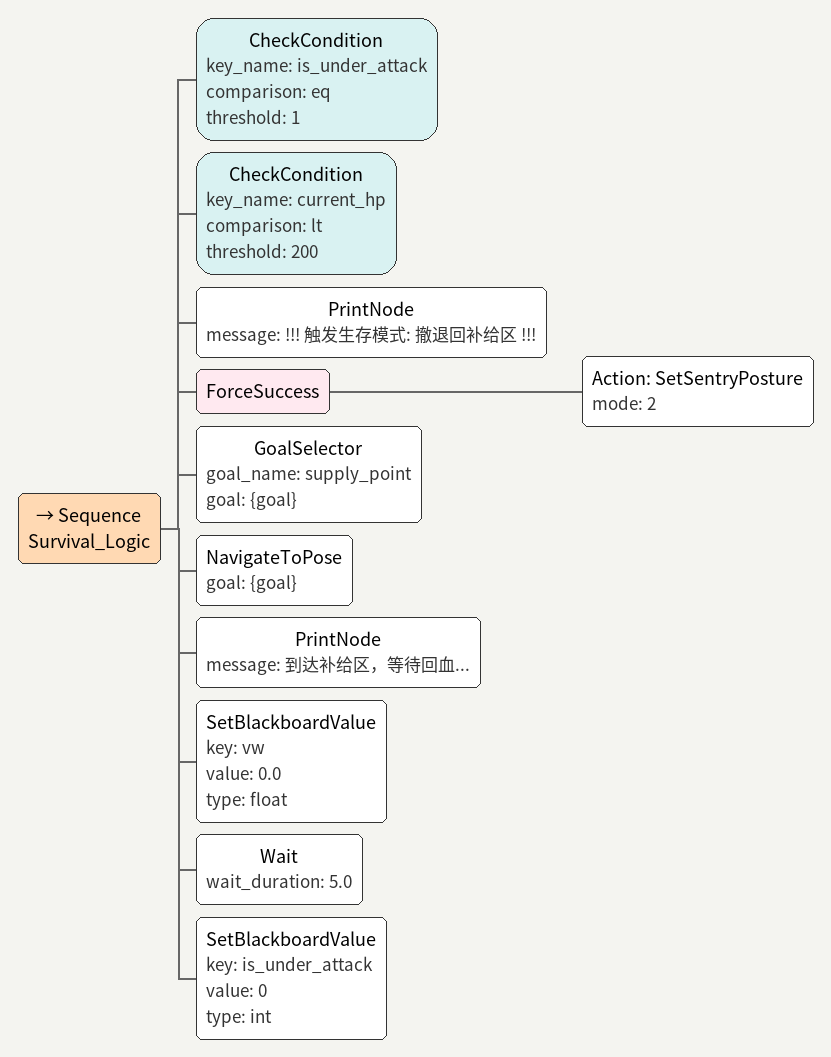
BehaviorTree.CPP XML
<Sequence name="Survival_Logic">
   <CheckCondition key_name="is_under_attack" comparison="eq" threshold="1"/>
   <CheckCondition key_name="current_hp" comparison="lt" threshold="200"/>

   <PrintNode message="!!! 触发生存模式: 撤退回补给区 !!!"/>
   <ForceSuccess><Action ID="SetSentryPosture" mode="2"/></ForceSuccess>

   <GoalSelector goal_name="supply_point" goal="{goal}"/>
   <NavigateToPose goal="{goal}"/>

   <PrintNode message="到达补给区，等待回血..."/>
   <SetBlackboardValue key="vw" value="0.0" type="float"/>
   <Wait wait_duration="5.0"/>
   <SetBlackboardValue key="is_under_attack" value="0" type="int"/>
</Sequence>
